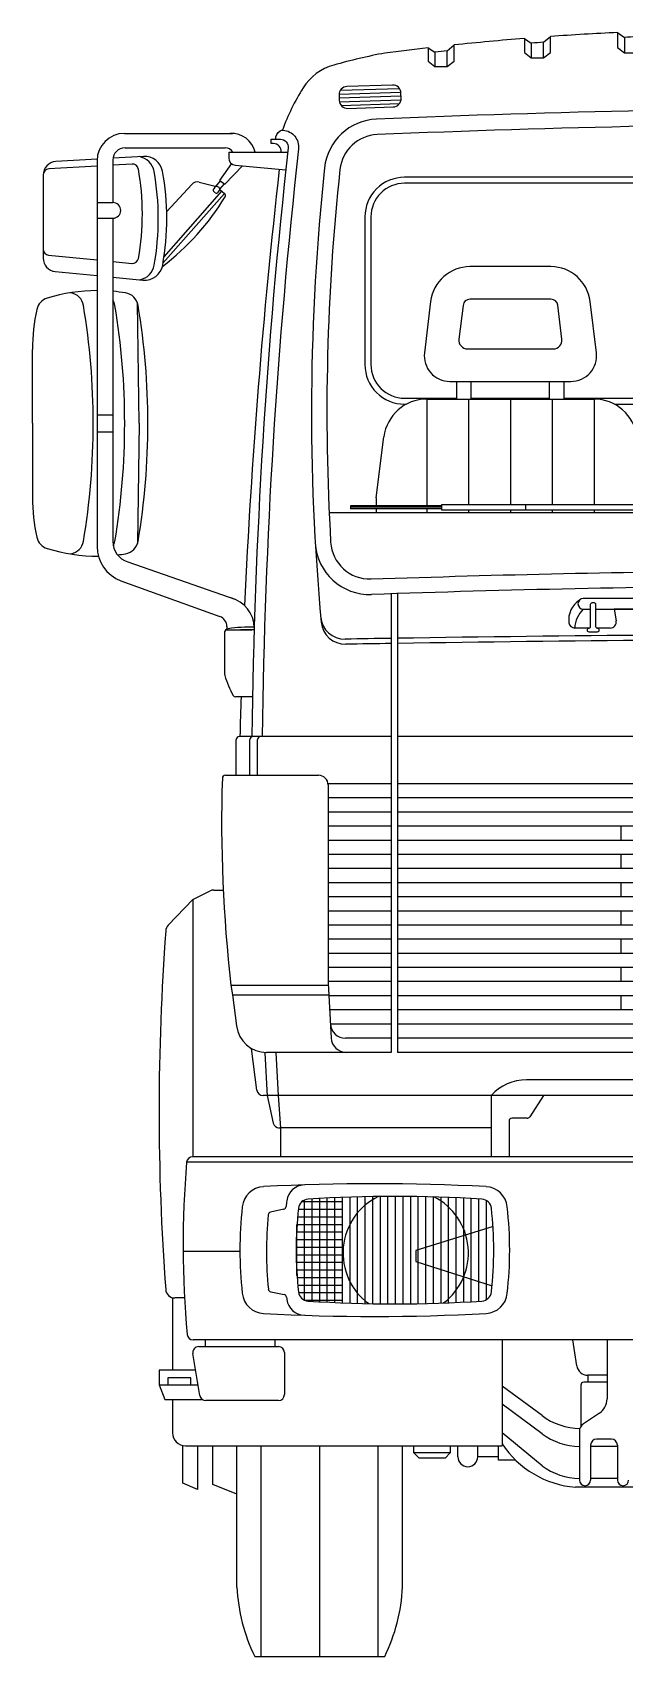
# Model space of a CAD drawing. Extents: x -1.45 to 1.45, y 0 to 2.71.
# Drawn here: x -1.454 to -0.477, y 0 to 2.677 of the extents above; entities that cross this region are included whole.
import ezdxf

# ---------------------------------------------------------------- set-up
doc = ezdxf.new("R2010")
doc.units = 0
doc.header["$LTSCALE"] = 0.0006
doc.header["$MEASUREMENT"] = 0
doc.layers.get('0').update_dxf_attribs({"linetype": 'CONTINUOUS'})

msp = doc.modelspace()

# ---------------------------------------------------------------- linework, layer by layer
for p, q in [((-0.8014, 2.6522), (-0.79, 2.6448)), ((-0.8014, 2.6522), (-0.8014, 2.6303)), ((-0.7697, 2.647), (-0.7583, 2.6569)), ((-0.7583, 2.6303), (-0.7583, 2.6569)), ((-0.6424, 2.6676), (-0.6311, 2.6599)), ((-0.6424, 2.6676), (-0.6424, 2.6442)), ((-0.6311, 2.6599), (-0.6311, 2.6356)), ((-0.6107, 2.6614), (-0.5993, 2.6708)), ((-0.6107, 2.6356), (-0.6107, 2.6614)), ((-0.5993, 2.6442), (-0.5993, 2.6708)), ((-0.4888, 2.6775), (-0.4774, 2.6694)), ((-0.4888, 2.6775), (-0.4888, 2.6528)), ((-0.4888, 2.6528), (-0.4774, 2.6441)), ((-0.4774, 2.6694), (-0.4774, 2.6441)), ((-0.8014, 2.6303), (-0.79, 2.6216)), ((-0.79, 2.6448), (-0.79, 2.6216)), ((-0.7697, 2.6216), (-0.7697, 2.647)), ((-0.7697, 2.6216), (-0.7583, 2.6303)), ((-0.6424, 2.6442), (-0.6311, 2.6356)), ((-0.6311, 2.6356), (-0.6107, 2.6356)), ((-0.6107, 2.6356), (-0.5993, 2.6442)), ((-0.4774, 2.6441), (-0.457, 2.6441)), ((-0.79, 2.6216), (-0.7697, 2.6216)), ((-0.9482, 2.5759), (-0.8461, 2.5791)), ((-0.9481, 2.5696), (-0.8459, 2.5729)), ((-0.9461, 2.5822), (-0.8486, 2.5853)), ((-0.9477, 2.5634), (-0.8458, 2.5666)), ((-0.9448, 2.5572), (-0.8484, 2.5603)), ((-1.3022, 2.5111), (-1.124, 2.5111)), ((-1.3472, 2.4661), (-1.3472, 1.8303)), ((-1.3211, 2.4672), (-1.3211, 2.397)), ((-1.3011, 2.4872), (-1.1361, 2.4872)), ((-1.13, 2.4801), (-1.13, 2.4707)), ((-1.13, 2.4801), (-1.0328, 2.4801)), ((-1.3472, 2.4571), (-1.4267, 2.4525)), ((-1.2895, 2.4605), (-1.3211, 2.4587)), ((-1.1446, 2.4336), (-1.1252, 2.4612)), ((-1.1363, 2.4274), (-1.1076, 2.4577)), ((-1.1192, 2.4588), (-1.0359, 2.4511)), ((-1.2385, 2.2969), (-1.1369, 2.4118)), ((-1.2368, 2.3077), (-1.1413, 2.4157)), ((-1.2324, 2.3823), (-1.1911, 2.427)), ((-1.1788, 2.4307), (-1.1525, 2.424)), ((-1.1512, 2.4236), (-1.1436, 2.4329)), ((-1.1446, 2.4336), (-1.1363, 2.4274)), ((-1.1446, 2.4192), (-1.1373, 2.4282)), ((-1.1446, 2.4187), (-1.1369, 2.4118)), ((-1.3472, 2.397), (-1.3211, 2.397)), ((-1.3472, 2.3712), (-1.3211, 2.3712)), ((-1.3211, 2.3712), (-1.3211, 1.8385)), ((-1.4271, 2.3101), (-1.3472, 2.3024)), ((-1.3211, 2.2998), (-1.2896, 2.2968)), ((-1.2777, 2.0331), (-1.2806, 2.2312)), ((-0.7437, 2.2275), (-0.7505, 2.1718)), ((-0.5986, 2.2377), (-0.7322, 2.2377)), ((-0.5806, 2.1718), (-0.5874, 2.2278)), ((-1.4538, 2.0331), (-1.4538, 2.155)), ((-0.7363, 2.1558), (-0.5948, 2.1558)), ((-0.7539, 2.0732), (-0.7539, 2.1021)), ((-0.73, 2.0732), (-0.73, 2.1021)), ((-0.6009, 2.0732), (-0.6009, 2.1021)), ((-0.5769, 2.0732), (-0.5769, 2.1021)), ((-0.8036, 2.0732), (-0.8036, 1.897)), ((-0.8036, 2.0732), (-0.5275, 2.0732)), ((-0.7346, 2.0732), (-0.7346, 1.8991)), ((-0.6656, 2.0732), (-0.6656, 1.8991)), ((-0.5965, 2.0732), (-0.5965, 1.8991)), ((-0.5275, 2.0732), (-0.5275, 1.8991)), ((-1.3472, 2.0472), (-1.3211, 2.0472)), ((-1.4538, 2.0331), (-1.4538, 1.9111)), ((-1.3472, 2.0189), (-1.3211, 2.0189)), ((-1.2777, 2.0331), (-1.2806, 1.835)), ((-0.8869, 1.9103), (-0.8742, 2.0109)), ((-0.8869, 1.9103), (-0.8869, 1.897)), ((-0.9645, 1.886), (-0.405, 1.886)), ((-0.779, 1.897), (-0.9292, 1.897)), ((-0.9292, 1.897), (-0.9292, 1.8924)), ((-0.779, 1.8947), (-0.9292, 1.8947)), ((-0.779, 1.8924), (-0.9292, 1.8924)), ((-0.8869, 1.8924), (-0.8869, 1.886)), ((-0.8036, 1.8924), (-0.8036, 1.886)), ((-0.779, 1.8991), (-0.4093, 1.8991)), ((-0.779, 1.8991), (-0.779, 1.8903)), ((-0.779, 1.8903), (-0.4207, 1.8903)), ((-0.7346, 1.8903), (-0.7346, 1.886)), ((-0.6656, 1.8903), (-0.6656, 1.886)), ((-0.6406, 1.8991), (-0.6406, 1.8903)), ((-0.5965, 1.8903), (-0.5965, 1.886)), ((-0.5275, 1.8903), (-0.5275, 1.886)), ((-1.2966, 1.8046), (-1.1186, 1.7424)), ((-1.308, 1.7735), (-1.1448, 1.7147)), ((-0.862, 1.7521), (-0.862, 0.996)), ((-0.8518, 1.7524), (-0.8518, 0.996)), ((-0.2525, 1.7443), (-0.5453, 1.7443)), ((-0.5453, 1.7266), (-0.5332, 1.7266)), ((-0.525, 1.7266), (-0.2525, 1.7266)), ((-0.3035, 1.7266), (-0.4943, 1.7266)), ((-0.4943, 1.7266), (-0.491, 1.7073)), ((-1.1373, 1.6869), (-1.1373, 1.6227)), ((-1.1351, 1.6924), (-1.092, 1.6924)), ((-1.1331, 1.6979), (-1.1331, 1.6938)), ((-1.0882, 1.6924), (-1.1105, 1.6924)), ((-0.5358, 1.6956), (-0.5593, 1.6956)), ((-0.5009, 1.6956), (-0.5223, 1.6956)), ((-1.0908, 1.5821), (-1.1189, 1.5821)), ((-1.1178, 1.4529), (-1.1178, 1.5116)), ((-0.862, 1.5169), (-1.1125, 1.5169)), ((-1.0952, 1.4529), (-1.0952, 1.5116)), ((-1.0824, 1.4529), (-1.0824, 1.5116)), ((0.8518, 1.5169), (-0.8518, 1.5169)), ((-1.1356, 1.4529), (-0.9822, 1.4529)), ((-0.862, 1.4388), (-0.9663, 1.4388)), ((-0.9662, 1.4369), (-0.9662, 1.11)), ((0.8518, 1.4388), (-0.8518, 1.4388)), ((-0.862, 1.4155), (-0.9662, 1.4155)), ((0.8518, 1.4155), (-0.8518, 1.4155)), ((-0.862, 1.3922), (-0.9662, 1.3922)), ((-0.862, 1.3689), (-0.9662, 1.3689)), ((0.8518, 1.3922), (-0.8518, 1.3922)), ((-0.0807, 1.3689), (-0.8518, 1.3689)), ((-0.4835, 1.3689), (-0.4835, 1.3456)), ((-0.862, 1.3456), (-0.9662, 1.3456)), ((-0.1093, 1.3456), (-0.8518, 1.3456)), ((-0.862, 1.3223), (-0.9662, 1.3223)), ((-0.1277, 1.3223), (-0.8518, 1.3223)), ((-0.4835, 1.3223), (-0.4835, 1.299)), ((-0.862, 1.299), (-0.9662, 1.299)), ((-0.1398, 1.299), (-0.8518, 1.299)), ((-1.1892, 1.2483), (-1.1607, 1.2623)), ((-1.1545, 1.2637), (-1.1391, 1.2637)), ((-0.862, 1.2757), (-0.9662, 1.2757)), ((-0.1474, 1.2757), (-0.8518, 1.2757)), ((-0.4835, 1.2757), (-0.4835, 1.2524)), ((-1.1892, 1.2483), (-1.2299, 1.2055)), ((-1.1892, 1.2483), (-1.1892, 0.8239)), ((-0.862, 1.2524), (-0.9662, 1.2524)), ((-0.151, 1.2524), (-0.8518, 1.2524)), ((-0.862, 1.2291), (-0.9662, 1.2291)), ((-0.862, 1.2058), (-0.9662, 1.2058)), ((-0.151, 1.2291), (-0.8518, 1.2291)), ((-0.1474, 1.2058), (-0.8518, 1.2058)), ((-0.4835, 1.2291), (-0.4835, 1.2058)), ((-0.862, 1.1825), (-0.9662, 1.1825)), ((-0.1398, 1.1825), (-0.8518, 1.1825)), ((-0.4835, 1.1825), (-0.4835, 1.1592)), ((-0.862, 1.1592), (-0.9662, 1.1592)), ((-0.1277, 1.1592), (-0.8518, 1.1592)), ((-0.862, 1.1359), (-0.9662, 1.1359)), ((-0.1093, 1.1359), (-0.8518, 1.1359)), ((-0.4835, 1.1359), (-0.4835, 1.1126)), ((-1.1264, 1.1069), (-0.966, 1.1069)), ((-1.1264, 1.1069), (-1.1238, 1.0909)), ((-0.862, 1.1126), (-0.9662, 1.1126)), ((-0.9662, 1.11), (-0.9612, 1.0196)), ((-0.0807, 1.1126), (-0.8518, 1.1126)), ((-1.1238, 1.0909), (-0.9651, 1.0909)), ((-1.1238, 1.0909), (-1.1172, 1.0396)), ((-0.862, 1.0893), (-0.9651, 1.0893)), ((0.8518, 1.0893), (-0.8518, 1.0893)), ((-0.4835, 1.0893), (-0.4835, 1.0659)), ((-0.862, 1.0659), (-0.9638, 1.0659)), ((0.8518, 1.0659), (-0.8518, 1.0659)), ((-0.862, 1.0426), (-0.9625, 1.0426)), ((-0.862, 1.0193), (-0.9375, 1.0193)), ((0.8518, 1.0426), (-0.8518, 1.0426)), ((0.8518, 1.0193), (-0.8518, 1.0193)), ((-1.0837, 0.9339), (-1.0923, 1.0026)), ((-1.0705, 0.9951), (-1.0668, 0.924)), ((-0.862, 0.996), (-1.0676, 0.996)), ((-1.0523, 0.996), (-1.0486, 0.9249)), ((0.8518, 0.996), (-0.8518, 0.996)), ((0.64, 0.9505), (-0.6391, 0.9505)), ((1.0735, 0.9249), (-1.0735, 0.9249)), ((-1.0668, 0.9249), (-1.0566, 0.8794)), ((-1.0486, 0.9249), (-1.0448, 0.8714)), ((-0.6972, 0.9249), (-0.6972, 0.8239)), ((-0.6107, 0.9249), (-0.6337, 0.8898)), ((-0.6379, 0.8876), (-0.6628, 0.8876)), ((-0.6972, 0.8714), (-1.0465, 0.8714)), ((-1.0448, 0.8714), (-1.0448, 0.8239)), ((-0.6678, 0.8826), (-0.6678, 0.8239)), ((-0.4441, 0.815), (-1.1995, 0.815)), ((-0.4497, 0.8239), (-1.1896, 0.8239)), ((-1.0092, 0.75), (-0.9425, 0.75)), ((-1.005, 0.5875), (-1.005, 0.7526)), ((-0.9925, 0.5857), (-0.9925, 0.7544)), ((-0.98, 0.5849), (-0.98, 0.7551)), ((-0.9675, 0.5843), (-0.9675, 0.7558)), ((-0.955, 0.5837), (-0.955, 0.7564)), ((-0.9425, 0.5832), (-0.9425, 0.7569)), ((-0.93, 0.5827), (-0.93, 0.7574)), ((-0.9175, 0.5823), (-0.9175, 0.7578)), ((-0.905, 0.582), (-0.905, 0.7581)), ((-0.8925, 0.5818), (-0.8925, 0.7583)), ((-0.88, 0.5816), (-0.88, 0.7585)), ((-0.8675, 0.5815), (-0.8675, 0.7586)), ((-0.855, 0.5815), (-0.855, 0.7586)), ((-0.8425, 0.5815), (-0.8425, 0.7586)), ((-0.83, 0.5816), (-0.83, 0.7585)), ((-0.8175, 0.5818), (-0.8175, 0.7583)), ((-0.805, 0.582), (-0.805, 0.758)), ((-0.7925, 0.5824), (-0.7925, 0.7577)), ((-0.78, 0.5828), (-0.78, 0.7573)), ((-0.7675, 0.5832), (-0.7675, 0.7569)), ((-0.755, 0.5838), (-0.755, 0.7563)), ((-0.7425, 0.5844), (-0.7425, 0.7557)), ((-0.73, 0.5851), (-0.73, 0.755)), ((-0.7175, 0.5858), (-0.7175, 0.7543)), ((-0.705, 0.5885), (-0.705, 0.7516)), ((-1.0392, 0.7377), (-1.0612, 0.7324)), ((-1.0165, 0.725), (-0.9425, 0.725)), ((-1.0152, 0.7375), (-0.9425, 0.7375)), ((-1.0182, 0.7), (-0.9425, 0.7)), ((-1.0175, 0.7125), (-0.9425, 0.7125)), ((-1.0175, 0.6281), (-1.0175, 0.712)), ((-0.6942, 0.7089), (-0.8213, 0.6696)), ((-1.0189, 0.675), (-0.9425, 0.675)), ((-1.0187, 0.6875), (-0.9425, 0.6875)), ((-0.8213, 0.6696), (-0.8213, 0.6512)), ((-1.1117, 0.6679), (-1.2054, 0.6679)), ((-1.0189, 0.6625), (-0.9425, 0.6625)), ((-1.0186, 0.65), (-0.9425, 0.65)), ((-0.8213, 0.6512), (-0.6958, 0.6111)), ((-1.0181, 0.6375), (-0.9425, 0.6375)), ((-1.0173, 0.625), (-0.9425, 0.625)), ((-1.2229, 0.5916), (-1.2229, 0.4719)), ((-1.2031, 0.5911), (-1.2191, 0.5911)), ((-1.0608, 0.6012), (-1.0387, 0.5967)), ((-1.0162, 0.6125), (-0.9425, 0.6125)), ((-1.0149, 0.6), (-0.9425, 0.6)), ((-1.005, 0.5875), (-0.9425, 0.5875)), ((-0.4441, 0.5219), (-1.1887, 0.5219)), ((-1.1794, 0.511), (-1.0482, 0.511)), ((-1.1691, 0.5219), (-1.1691, 0.511)), ((-1.0539, 0.5219), (-1.0539, 0.511)), ((-0.6792, 0.5219), (-0.6792, 0.3475)), ((-0.5561, 0.4793), (-0.5628, 0.5219)), ((-0.5062, 0.5219), (-0.5062, 0.4246)), ((-1.1778, 0.4302), (-1.1893, 0.4994)), ((-1.0382, 0.501), (-1.0382, 0.4319)), ((-1.1847, 0.4719), (-1.245, 0.4719)), ((-1.245, 0.4719), (-1.245, 0.4478)), ((-1.1927, 0.4595), (-1.2306, 0.4595)), ((-1.2306, 0.4595), (-1.2306, 0.4478)), ((-1.1927, 0.4478), (-1.1927, 0.4595)), ((-0.5062, 0.4636), (-0.5378, 0.4636)), ((-0.5378, 0.4636), (-0.5378, 0.4522)), ((-1.245, 0.4478), (-1.2352, 0.4237)), ((-1.245, 0.4478), (-1.1807, 0.4478)), ((-0.6134, 0.3972), (-0.6792, 0.4457)), ((-0.5495, 0.4472), (-0.5495, 0.379)), ((-0.5062, 0.4522), (-0.5445, 0.4522)), ((-1.2352, 0.4237), (-1.1737, 0.4237)), ((-1.2229, 0.4237), (-1.2229, 0.3689)), ((-1.0482, 0.4219), (-1.1679, 0.4219)), ((-0.6134, 0.3673), (-0.6792, 0.4158)), ((-0.5188, 0.4012), (-0.545, 0.3837)), ((-0.6134, 0.3146), (-0.6792, 0.3689)), ((-0.5518, 0.371), (-0.5518, 0.2908)), ((-0.5333, 0.3485), (-0.5333, 0.2908)), ((-0.499, 0.3584), (-0.5233, 0.3584)), ((-0.4891, 0.3485), (-0.4891, 0.2908)), ((-1.206, 0.2857), (-1.206, 0.348)), ((-1.2015, 0.3475), (-0.6792, 0.3475)), ((-1.1816, 0.3475), (-1.1816, 0.2755)), ((-1.1563, 0.2836), (-1.1563, 0.3475)), ((-1.1166, 0.1144), (-1.1166, 0.3475)), ((-1.0766, 0), (-1.0766, 0.3475)), ((-0.98, 0), (-0.98, 0.3475)), ((-0.8834, 0), (-0.8834, 0.3475)), ((-0.8434, 0.1144), (-0.8434, 0.3475)), ((-0.8248, 0.3356), (-0.8248, 0.3475)), ((-0.7648, 0.3356), (-0.8248, 0.3356)), ((-0.8248, 0.3356), (-0.8162, 0.327)), ((-0.7733, 0.327), (-0.8162, 0.327)), ((-0.7648, 0.3356), (-0.7733, 0.327)), ((-0.7648, 0.3475), (-0.7648, 0.3356)), ((-0.7521, 0.3294), (-0.7521, 0.3475)), ((-0.7194, 0.3294), (-0.7194, 0.3475)), ((-0.6853, 0.3294), (-0.7194, 0.3294)), ((-0.6853, 0.3235), (-0.6853, 0.3475)), ((-0.6566, 0.3235), (-0.6853, 0.3235)), ((-0.4891, 0.346), (-0.5333, 0.346)), ((-1.1816, 0.2755), (-1.206, 0.2857)), ((-1.1166, 0.2679), (-1.1563, 0.2836)), ((-0.4352, 0.2792), (-0.5581, 0.2792)), ((-0.4891, 0.2934), (-0.5333, 0.2934))]:
    msp.add_line(p, q)
for points in [[(-0.934, 2.5524), (-0.8588, 2.5548, 0.414214), (-0.8457, 2.5687), (-0.846, 2.5777, 0.414214), (-0.8599, 2.5908), (-0.9351, 2.5884, 0.414214), (-0.9482, 2.5745), (-0.9479, 2.5655, 0.414214)], [(-1.1542, 2.4148), (-1.1523, 2.4133, 0.414214), (-1.1474, 2.414), (-1.1453, 2.4168, 0.414214), (-1.146, 2.4217), (-1.1479, 2.4231, 0.414214), (-1.1529, 2.4224), (-1.1549, 2.4197, 0.414214)], [(-0.7653, 2.1021), (-0.5658, 2.1021, 0.450081), (-0.5238, 2.1495), (-0.5341, 2.2342, 0.379234), (-0.5986, 2.2914), (-0.7322, 2.2914, 0.379234), (-0.7971, 2.2339), (-0.8073, 2.1495, 0.450081)], [(-1.0151, 0.739, 0.056355), (-1.0151, 0.6011, 0.363053), (-0.9993, 0.5861, 0.032603), (-0.7126, 0.5861, 0.363053), (-0.6969, 0.6011, 0.056355), (-0.6969, 0.739, 0.363053), (-0.7126, 0.754, 0.032603), (-0.9993, 0.754, 0.363053)]]:
    msp.add_lwpolyline(points, format="xyb", close=True)
for points in [[(0.8852, 2.5091, 0.020675), (-0.8852, 2.5091, 0.371287), (-0.9467, 2.4516, 0.04128), (-0.962, 1.8372, 0.407379), (-0.8954, 1.7765, -0.006064), (-0.2609, 1.7905, 0.407379)], [(-1.0435, 2.4801, 0.445998), (-1.0564, 2.4944), (-1.0603, 2.4944), (-1.0603, 2.5016), (-1.0449, 2.5016, -0.447237), (-1.032, 2.4871, -0.447237)], [(-1.0526, 2.5016, -0.262336), (-1.0453, 2.5152, -0.165471), (-1.0403, 2.5165, -0.42128), (-1.015, 2.4856, -0.42128)], [(-1.3471, 2.4687), (-1.4152, 2.4647, 0.397144), (-1.4362, 2.4425), (-1.4362, 2.3055, 0.386183), (-1.4161, 2.2833), (-1.3472, 2.2767, 0.391174)], [(-1.3211, 2.2741), (-1.2715, 2.2693, 0.391174), (-1.239, 2.2939, 0.088817), (-1.2392, 2.4486, 0.379553), (-1.2705, 2.4732)], [(-1.2705, 2.4732), (-1.3209, 2.4702, 0.397144)], [(-0.4938, 2.0647), (-0.1531, 2.0647, 0.414214), (-0.0878, 2.1299), (-0.0878, 2.3735, 0.414214), (-0.1531, 2.4387), (-0.8402, 2.4387, 0.414214), (-0.9055, 2.3735), (-0.9055, 2.1299, 0.414214), (-0.8402, 2.0647)], [(-0.5769, 2.0745), (-0.1531, 2.0745, 0.414214), (-0.0977, 2.1299), (-0.0977, 2.3735, 0.414214), (-0.1531, 2.4289), (-0.8402, 2.4289, 0.414214), (-0.8956, 2.3735), (-0.8956, 2.1299, 0.414214), (-0.8402, 2.0745)], [(-0.8402, 2.0745), (-0.7539, 2.0745, 0.414214)], [(-0.8402, 2.0647), (-0.8373, 2.0647, 0.414214)], [(-0.73, 2.0745), (-0.6009, 2.0745, 0.414214)], [(-0.5305, 1.7375), (-0.5276, 1.7375, -0.414214), (-0.525, 1.7349), (-0.525, 1.6983, 0.414214), (-0.5223, 1.6956, -0.414214), (-0.5197, 1.693), (-0.5197, 1.6916, -0.414214), (-0.5223, 1.689), (-0.5358, 1.689, -0.414214), (-0.5385, 1.6916), (-0.5385, 1.693, -0.414214), (-0.5358, 1.6956, 0.414214), (-0.5332, 1.6983), (-0.5332, 1.7349, -0.414214), (-0.5305, 1.7375)]]:
    msp.add_lwpolyline(points, format="xyb")
msp.add_lwpolyline([(-1.0871, 0), (-0.8834, 0), (-0.8729, 0)])
for centre, radius, start, end in [((-0.2528, -2.1829), 4.8661, 96.4733, 97.3164), ((-0.2528, -2.1829), 4.8661, 94.5931, 95.9629), ((-0.2528, -2.1829), 4.8575, 94.226, 94.4666), ((-0.2528, -2.1829), 4.8661, 92.7796, 94.0842), ((-0.2528, -2.1829), 4.8575, 92.41, 92.6502), ((-0.6807, 1.6389), 1.0228, 100.8062, 105.6612), ((-0.2528, -2.1829), 4.8575, 96.1084, 96.3497), ((-0.9331, 2.5391), 0.0879, 105.6612, 147.7123), ((-0.7024, 2.3933), 0.3608, 147.7123, 160.0397), ((0, -18.89), 21.443, 87.63119, 92.36881), ((-0.8826, 2.4447), 0.09, 92.3688, 173.8459), ((-1.3022, 2.4661), 0.045, 90, 180), ((-1.1254, 2.4712), 0.0399, 12.764, 92.9894), ((-1.3011, 2.4672), 0.02, 90, 180), ((-1.2827, 2.4432), 0.03, 10.2215, 79.9453), ((-1.1356, 2.473), 0.0142, 29.6646, 91.9698), ((-1.1181, 2.4707), 0.012, 180, 264.7304), ((8.6698, 1.4017), 9.7623, 173.61618, 179.32379), ((8.6698, 1.4017), 9.7452, 173.6142, 179.32261), ((-1.4262, 2.4425), 0.01, 93.3591, 180), ((-1.2889, 2.4507), 0.00987, 10.2215, 93.3591), ((-1.6911, 2.3782), 0.4186, 349.9194, 10.2215), ((-1.6849, 2.3707), 0.4387, 349.9194, 10.2215), ((9.6094, 1.2416), 10.7246, 173.51921, 177.37607), ((2.7603, 2.0519), 3.7539, 173.8459, 185.3002), ((-1.1819, 2.4185), 0.0126, 75.6737, 137.3274), ((-1.1552, 2.4133), 0.011, 69.1774, 75.6737), ((-1.1396, 2.4087), 0.0041, 328.6911, 48.508), ((-1.3211, 2.3841), 0.0129, 270, 90), ((-1.4908, 2.6223), 0.4152, 307.2523, 328.6911), ((-1.4262, 2.3201), 0.01, 180, 264.4629), ((-1.2887, 2.3066), 0.00987, 264.4629, 349.9194), ((-1.2825, 2.2992), 0.03, 281.7021, 349.9194), ((-1.3465, 1.9717), 0.2802, 90.1381, 107.243), ((-1.3465, 1.9717), 0.2802, 80.4761, 84.7975), ((-1.4221, 2.2154), 0.025, 107.243, 167.2112), ((-1.3944, 2.2234), 0.025, 9.6937, 80.4761), ((-2.4877, 2.0366), 1.1341, 359.8218, 9.6937), ((-1.3425, 2.2234), 0.025, 9.6937, 31.088), ((-2.4358, 2.0366), 1.1341, 359.8218, 9.6937), ((-1.3043, 2.2234), 0.025, 9.6937, 80.4761), ((-2.3976, 2.0366), 1.1341, 359.8218, 9.6937), ((-0.7322, 2.2261), 0.0116, 90, 173.0736), ((-0.5986, 2.2264), 0.0113, 6.9264, 90), ((-1.161, 2.1561), 0.2928, 167.2112, 180.217), ((-0.7363, 2.1701), 0.0143, 173.0736, 270), ((-0.5948, 2.1701), 0.0143, 270, 6.9264), ((-0.8036, 2.002), 0.0711, 90, 172.8158), ((-0.5275, 2.002), 0.0711, 7.1842, 90), ((-2.4877, 2.0295), 1.1341, 350.3063, 0.1782), ((-2.4358, 2.0295), 1.1341, 350.3063, 0.1782), ((-2.3976, 2.0295), 1.1341, 350.3063, 0.1782), ((-1.161, 1.91), 0.2928, 179.783, 192.7888), ((-1.4221, 1.8507), 0.025, 192.7888, 252.757), ((-1.3465, 2.0944), 0.2802, 252.757, 270.2779), ((-1.3944, 1.8428), 0.025, 279.5239, 350.3063), ((-1.2872, 1.8298), 0.06, 179.5234, 249.7085), ((-1.2858, 1.8382), 0.0353, 179.5234, 252.0991), ((-1.3425, 1.8428), 0.025, 332.2217, 350.3063), ((-1.3043, 1.8428), 0.025, 279.5239, 350.3063), ((-0.8976, 1.8409), 0.09, 183.3013, 271.9611), ((-1.3465, 2.0944), 0.2802, 276.7752, 279.5239), ((-1.1397, 1.6952), 0.0517, 1.18, 75.5352), ((0, -24.3726), 26.1389, 90.48961, 91.96113), ((-0.5309, 1.7091), 0.0385, 122.8546, 187.1647), ((-0.5453, 1.7355), 0.00885, 90, 270), ((-1.151, 1.6979), 0.0179, 0, 69.7085), ((-0.9386, 1.7173), 0.04, 185.17, 270.9829), ((-0.5152, 1.6943), 0.0442, 132.9859, 178.2441), ((-1.1297, 1.6869), 0.00763, 98.0815, 180), ((-1.0916, 1.4183), 0.2789, 89.2721, 98.0815), ((-0.9378, 1.7089), 0.04, 185.3002, 270.9823), ((-0.5592, 1.7056), 0.01, 187.6018, 270), ((-0.5009, 1.7056), 0.01, 270, 9.508), ((0, -52.9867), 54.6721, 90.90344, 90.98293), ((0, -52.9867), 54.6636, 90.90358, 90.98228), ((0, -52.9867), 54.6721, 89.10731, 90.89269), ((0, -52.9867), 54.6636, 89.10717, 90.89283), ((-1.1195, 1.6227), 0.0178, 180, 197.2494), ((-0.9621, 1.6716), 0.1827, 197.2494, 208.538), ((-1.1189, 1.5863), 0.00415, 208.538, 270), ((9.6094, 1.2416), 10.7246, 178.18052, 178.5292), ((-1.1125, 1.5116), 0.00527, 90, 180), ((-1.0899, 1.5116), 0.00527, 90, 180), ((-1.0771, 1.5116), 0.00527, 90, 180), ((1.1821, 1.374), 2.3239, 178.1763, 186.6007), ((-1.1356, 1.4479), 0.005, 90, 179.0492), ((-0.9822, 1.4369), 0.016, 0, 90), ((-1.1545, 1.2495), 0.0142, 90, 116.1253), ((-1.219, 1.1952), 0.015, 136.5201, 175.7223), ((2.727, 0.9), 3.972, 175.7223, 184.259), ((-1.0676, 1.046), 0.05, 187.3544, 270), ((-0.9375, 1.0443), 0.025, 183.1703, 270), ((-0.9362, 1.021), 0.025, 183.1703, 270), ((-0.6396, 0.8729), 0.0777, 89.6661, 137.9219), ((-1.0735, 0.9352), 0.0103, 187.108, 270), ((-0.6628, 0.8826), 0.005, 90, 180), ((-0.6379, 0.8926), 0.005, 270, 326.7631), ((-1.0465, 0.8816), 0.0103, 192.731, 270), ((0.3811, 0.6779), 1.5865, 175.0496, 185.3123), ((-1.1896, 0.8139), 0.01, 90, 175.0496), ((-0.8892, -2.6815), 3.461, 86.9584, 93.0416), ((-1.0047, 0.7477), 0.0298, 91.929, 172.6221), ((-1.0704, 0.7371), 0.0376, 93.7348, 173.549), ((-0.4053, 0.67), 0.6342, 172.6221, 173.4856), ((-0.8382, 0.6653), 0.1034, 115.6766, 233.8261), ((-0.8382, 0.6653), 0.1034, 307.1319, 63.361), ((-0.708, 0.7371), 0.0376, 6.451, 86.2652), ((-0.4775, 0.67), 0.6342, 173.549, 186.451), ((-0.4336, 0.6683), 0.6342, 174.605, 185.6734), ((-1.0601, 0.7275), 0.005, 103.6383, 174.605), ((-1.0404, 0.7426), 0.005, 283.6383, 353.4856), ((-1.3009, 0.67), 0.6342, 353.549, 6.451), ((-1.2191, 0.6061), 0.015, 184.259, 270), ((-1.0704, 0.603), 0.0376, 186.451, 266.2652), ((-1.0598, 0.6061), 0.005, 185.6734, 258.4149), ((-1.0397, 0.5918), 0.005, 7.0289, 78.4149), ((-0.4053, 0.67), 0.6342, 187.0289, 187.3779), ((-0.708, 0.603), 0.0376, 273.7348, 353.549), ((-0.8892, 4.0216), 3.461, 266.9584, 273.0416), ((-1.0047, 0.5924), 0.0298, 187.3779, 268.071), ((-1.1887, 0.5319), 0.01, 185.3123, 270), ((-1.1794, 0.501), 0.01, 90, 189.4142), ((-1.0482, 0.501), 0.01, 0, 90), ((-0.5378, 0.4822), 0.0186, 188.9037, 270), ((-1.1679, 0.4319), 0.01, 189.4142, 270), ((-1.0482, 0.4319), 0.01, 270, 0), ((-0.5445, 0.4472), 0.005, 90, 180), ((-0.5344, 0.4246), 0.0282, 303.6799, 0), ((-0.5487, 0.485), 0.1091, 233.6282, 268.795), ((-0.5366, 0.371), 0.0152, 123.6799, 180), ((-1.2015, 0.3689), 0.0214, 180, 270), ((-0.5457, 0.4385), 0.1598, 213.2631, 265.5488), ((-0.5487, 0.4551), 0.1091, 233.6282, 268.3635), ((-0.5233, 0.3485), 0.00991, 90, 180), ((-0.499, 0.3485), 0.00991, 0, 90), ((-0.7358, 0.3294), 0.0164, 180, 0), ((-0.5487, 0.4024), 0.1091, 233.6282, 268.3635), ((-0.5425, 0.2908), 0.00927, 180, 0), ((-0.4798, 0.2908), 0.00927, 180, 0), ((-0.8227, 0.1291), 0.2943, 182.8448, 206.0114), ((-1.1373, 0.1291), 0.2943, 333.9886, 357.1552)]:
    msp.add_arc(centre, radius, start, end)

doc.saveas('drawing.dxf')
